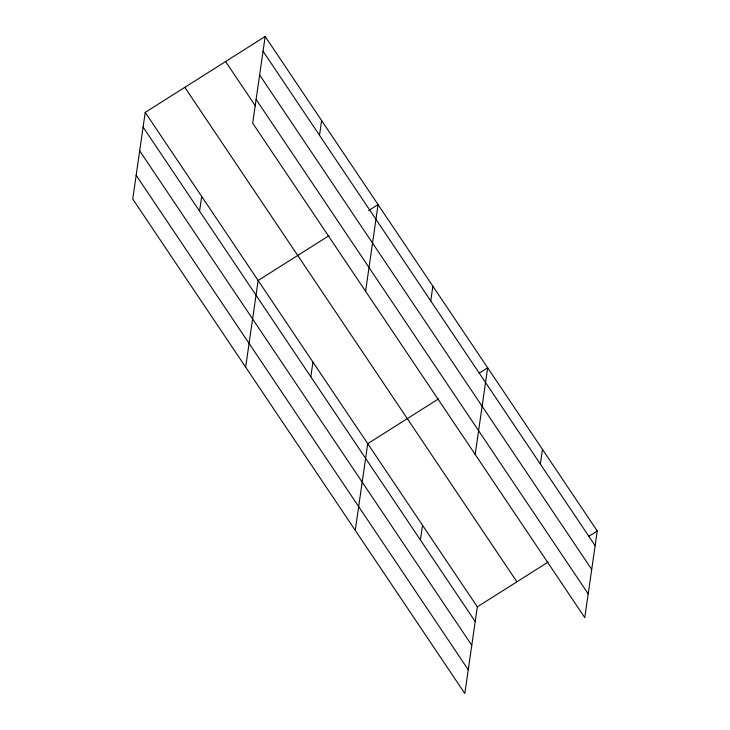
<?xml version="1.0" encoding="UTF-8"?>
<svg xmlns="http://www.w3.org/2000/svg" width="730" height="730" viewBox="0 0 730 730"><rect width="100%" height="100%" fill="white"/><g stroke="black" fill="none" stroke-linecap="round" stroke-linejoin="round"><path stroke-width="1.09" d="M145.224 112.374L132.741 199.025L464.827 693.5L477.32 606.849L145.224 112.374L265.173 36.5L597.259 530.975L584.776 617.626L252.68 123.151L265.173 36.5M199.564 211.143L201.681 196.434M245.654 367.144L258.137 280.493L329.011 235.662M319.503 135.269L321.62 120.559M310.816 376.79L312.933 362.089M365.593 291.27L378.076 204.619L368.659 210.587M355.245 530.327L367.728 443.676L438.602 398.835M430.755 300.915L432.872 286.215M420.407 539.972L422.524 525.262M475.184 454.443L487.667 367.801L479.19 373.167M540.346 464.098L542.463 449.388M477.32 606.849L548.193 562.018M588.781 536.34L597.259 530.975M263.046 51.209L595.142 545.684M259.624 74.944L591.72 569.427M256.102 99.408L588.197 593.882M225.588 61.539L255.4 105.932M184.809 87.335L516.895 581.81M143.107 127.084L475.203 621.558M139.686 150.818L471.781 645.302M136.163 175.282L468.249 669.757"/></g></svg>
